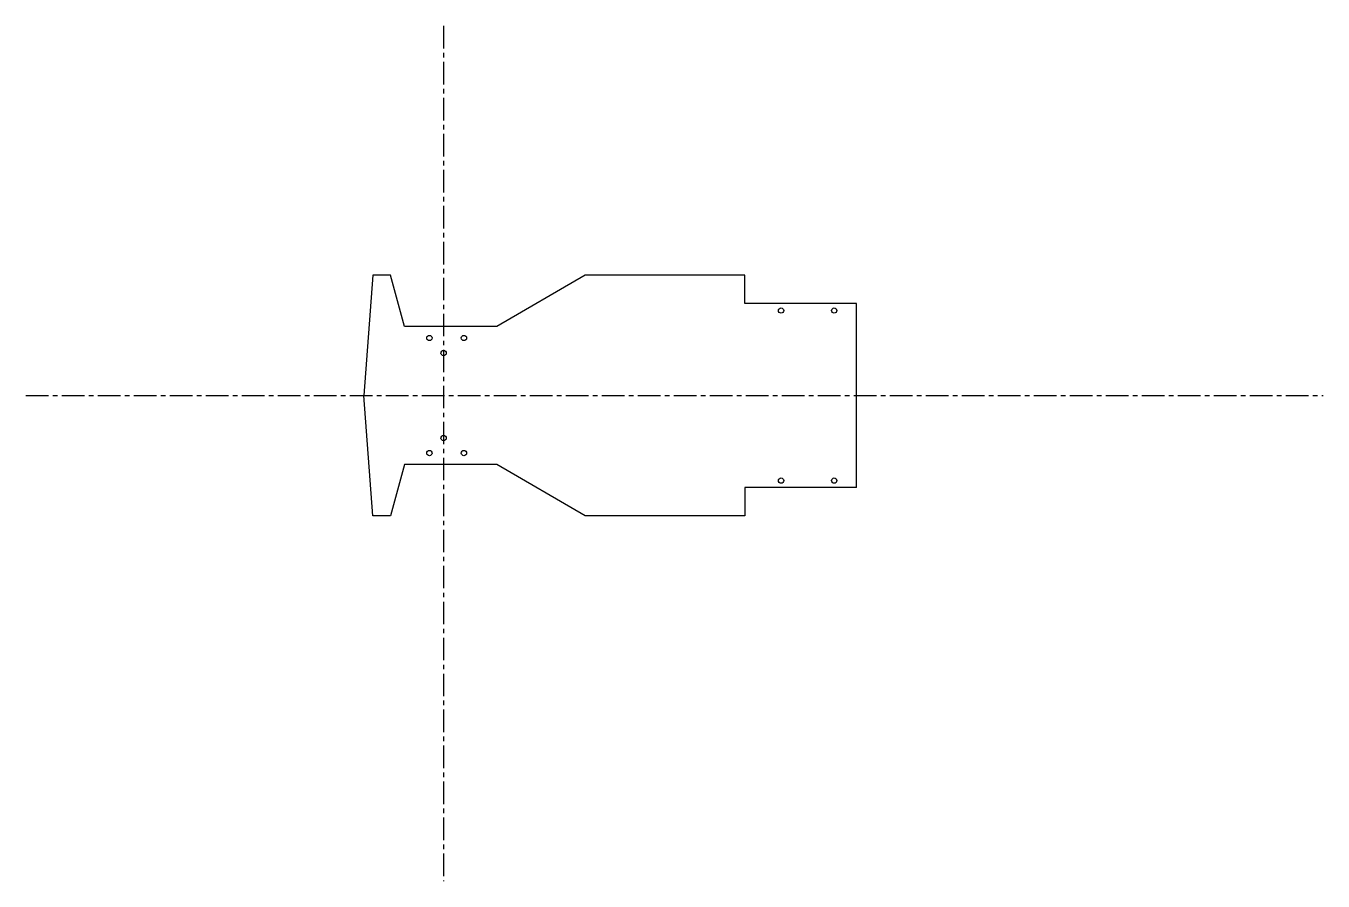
# Model space of a CAD drawing. Header units: millimetres. Extents: x -236 to 496, y -274 to 209.
import ezdxf

# ---------------------------------------------------------------- set-up
doc = ezdxf.new("R2010")
doc.units = ezdxf.units.MM
doc.header["$PDSIZE"] = -1
doc.linetypes.add('CENTERX2', pattern=[20.32, 12.7, -2.54, 2.54, -2.54])

msp = doc.modelspace()

# ---------------------------------------------------------------- linework, layer by layer
at = {"color": 7, "linetype": 'CENTERX2'}
for p, q in [((0, 208.71), (0, -274.16)), ((-235.76, 0), (496.44, 0))]:
    msp.add_line(p, q, dxfattribs=at)
at = {"color": 7, "linetype": 'Continuous'}
for p, q in [((-40, 68), (-45, 0)), ((-30, 68), (-40, 68)), ((-22, 39), (-30, 68)), ((80, 68), (30, 39)), ((170, 68), (80, 68)), ((170, 52), (170, 68)), ((233, 52), (170, 52)), ((233, -52), (233, 52)), ((30, 39), (-22, 39)), ((-40, -68), (-45, 0)), ((-22, -39), (-30, -68)), ((30, -39), (-22, -39)), ((80, -68), (30, -39)), ((170, -52), (170, -68)), ((233, -52), (170, -52)), ((-30, -68), (-40, -68)), ((170, -68), (80, -68))]:
    msp.add_line(p, q, dxfattribs=at)
for centre in [(190.5, 48), (220.5, 48), (-8, 32.5), (11.5, 32.5), (0, 24), (0, -24), (-8, -32.5), (11.5, -32.5), (190.5, -48), (220.5, -48)]:
    msp.add_circle(centre, 1.5, dxfattribs=at)
msp.add_point((233, 0), dxfattribs=at)

doc.saveas('drawing.dxf')
